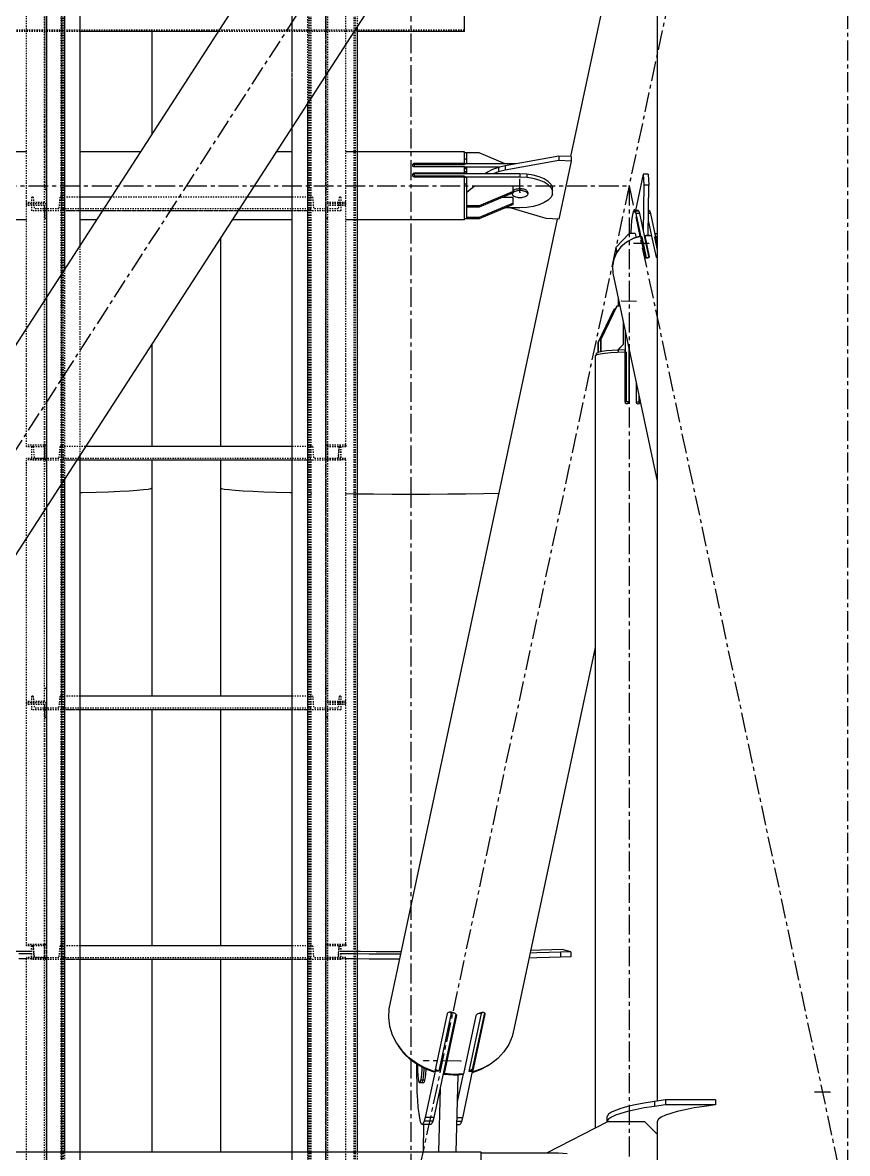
# Model space of a CAD drawing. Header units: millimetres. Extents: x 5143 to 30813, y 232 to 21408.
# Drawn here: x 12039.4 to 12370, y 14942.6 to 15395.7 of the extents above; entities that cross this region are included whole.
import ezdxf

# ---------------------------------------------------------------- set-up
doc = ezdxf.new("R2010")
doc.units = ezdxf.units.MM
doc.header["$LTSCALE"] = 0.25
for name, pattern in [('CENTER', [50.8, 31.75, -6.35, 6.35, -6.35]), ('XKITLINE00', [0]), ('XKITLINE02', [4, 2, -2]), ('XKITLINE03', [6, 3, -1, 1, -1])]:
    doc.linetypes.add(name, pattern=pattern)

msp = doc.modelspace()

# ---------------------------------------------------------------- linework, layer by layer
at = {"color": 8, "linetype": 'CENTER'}
for p, q in [((12195, 16877.2), (12195, 15209.12)), ((12370, 16010.75), (12370, 14354.32)), ((12370, 15740.27), (11840, 14920.27)), ((12370, 15740.27), (12195, 14920.27)), ((12238.78, 15327.62), (12238.78, 15332.93)), ((11927.5, 15330.27), (12282.5, 15330.27)), ((12282.5, 15330.27), (12282.5, 14510.27)), ((12282.5, 15330.27), (12370, 14920.27)), ((12284.42, 15307.31), (12290.39, 15307.23)), ((12279.51, 15284.13), (12285.48, 15284.06)), ((12195, 15209.12), (12195, 13540.01)), ((12215.11, 14979.51), (12200.2, 14979.7)), ((12362.99, 14967.06), (12357.02, 14967.13))]:
    msp.add_line(p, q, dxfattribs=at)
at = {"color": 8, "linetype": 'XKITLINE00'}
for p, q in [((12223.64, 15555.83), (11947.88, 15129.19)), ((12293.8, 15535.26), (12293.8, 14963.53)), ((12262.11, 15531.36), (11986.35, 15104.72)), ((12293.8, 15504.65), (12259.07, 15341.95)), ((12091.2, 15392.07), (12091.2, 15350.92)), ((12041.01, 15343.92), (11993.51, 15343.92)), ((12055.01, 15343.92), (12054.73, 15343.92)), ((12086.67, 15343.92), (12062.51, 15343.92)), ((12147.49, 15343.92), (12140.95, 15343.92)), ((12155.27, 15343.92), (12154.99, 15343.92)), ((12216.48, 15343.92), (12168.99, 15343.92)), ((12216.48, 15342.79), (12216.48, 15343.92)), ((12217.48, 15343.52), (12216.48, 15343.52)), ((12216.48, 15339.05), (12216.48, 15342.79)), ((12217.48, 15342.28), (12217.48, 15343.52)), ((12222.48, 15343.45), (12217.48, 15343.45)), ((12217.48, 15339.05), (12217.48, 15342.28)), ((12232.83, 15339.05), (12222.48, 15343.45)), ((12254.3, 15342.18), (12232.84, 15338.25)), ((12254.3, 15342.18), (12254.3, 15340.41)), ((12259.27, 15341.95), (12254.3, 15342.18)), ((12195.67, 15338.74), (12195.63, 15338.53)), ((12195.63, 15338.53), (12195.67, 15338.31)), ((12195.67, 15338.46), (12195.66, 15338.38)), ((12195.79, 15338.94), (12195.67, 15338.74)), ((12195.79, 15338.66), (12195.67, 15338.46)), ((12195.67, 15338.31), (12195.79, 15338.11)), ((12195.96, 15339.08), (12195.79, 15338.94)), ((12195.95, 15338.79), (12195.79, 15338.66)), ((12195.98, 15337.95), (12195.79, 15338.11)), ((12195.98, 15338.81), (12195.95, 15338.79)), ((12196.22, 15339.18), (12195.98, 15339.1)), ((12196.22, 15338.9), (12195.98, 15338.81)), ((12196.22, 15337.85), (12195.98, 15337.95)), ((12196.48, 15339.22), (12196.22, 15339.18)), ((12196.46, 15338.93), (12196.22, 15338.9)), ((12196.48, 15337.82), (12196.22, 15337.85)), ((12196.48, 15339.22), (12196.48, 15338.93)), ((12216.48, 15339.22), (12196.48, 15339.22)), ((12216.48, 15338.93), (12196.48, 15338.93)), ((12196.48, 15337.82), (12196.48, 15338.93)), ((12216.48, 15338.65), (12196.48, 15338.65)), ((12216.48, 15337.82), (12196.48, 15337.82)), ((12217.48, 15340.88), (12216.48, 15340.88)), ((12216.48, 15339.05), (12216.48, 15338.65)), ((12237.19, 15339.05), (12216.48, 15339.05)), ((12216.48, 15335.07), (12216.48, 15337.82)), ((12230.58, 15337.72), (12216.48, 15337.72)), ((12217.48, 15337.67), (12216.48, 15337.67)), ((12217.48, 15336.47), (12217.48, 15337.67)), ((12230.18, 15337.63), (12227.8, 15336.79)), ((12232.84, 15338.25), (12230.18, 15337.63)), ((12230.18, 15337.63), (12230.18, 15335.86)), ((12254.3, 15340.41), (12232.84, 15336.48)), ((12232.84, 15338.25), (12232.84, 15336.48)), ((12259.27, 15340.18), (12254.3, 15340.41)), ((12259.27, 15340.18), (12254.31, 15316.92)), ((12259.27, 15341.95), (12259.27, 15340.18)), ((12195.67, 15334.79), (12195.63, 15334.55)), ((12195.63, 15334.55), (12195.67, 15334.3)), ((12195.67, 15334.51), (12195.65, 15334.41)), ((12195.79, 15335.01), (12195.67, 15334.79)), ((12195.79, 15334.73), (12195.67, 15334.51)), ((12195.67, 15334.3), (12195.79, 15334.08)), ((12195.98, 15335.19), (12195.79, 15335.01)), ((12195.98, 15334.91), (12195.79, 15334.73)), ((12195.98, 15333.9), (12195.79, 15334.08)), ((12196.22, 15335.3), (12195.98, 15335.19)), ((12196.22, 15335.02), (12195.98, 15334.91)), ((12196.22, 15333.81), (12195.98, 15333.9)), ((12196.48, 15335.34), (12196.22, 15335.3)), ((12196.22, 15335.3), (12196.22, 15335.02)), ((12196.48, 15335.06), (12196.22, 15335.02)), ((12196.48, 15333.74), (12196.22, 15333.81)), ((12196.48, 15335.34), (12196.48, 15335.07)), ((12216.48, 15335.34), (12196.48, 15335.34)), ((12196.48, 15333.74), (12196.48, 15335.07)), ((12238.78, 15335.07), (12196.48, 15335.07)), ((12216.48, 15334.14), (12196.48, 15334.14)), ((12216.48, 15333.74), (12196.48, 15333.74)), ((12217.48, 15337.08), (12216.48, 15337.08)), ((12217.48, 15335.84), (12216.48, 15335.84)), ((12217.48, 15335.19), (12216.48, 15335.19)), ((12216.48, 15335.19), (12216.48, 15335.07)), ((12216.48, 15334.14), (12216.48, 15333.75)), ((12238.78, 15333.75), (12216.48, 15333.75)), ((12216.48, 15316.63), (12216.48, 15333.74)), ((12217.48, 15333.55), (12216.48, 15333.55)), ((12217.48, 15335.07), (12217.48, 15336.47)), ((12217.48, 15328.16), (12217.48, 15333.55)), ((12225.79, 15335.76), (12224.87, 15335.07)), ((12227.8, 15336.79), (12225.79, 15335.76)), ((12230.18, 15335.86), (12227.94, 15335.07)), ((12232.84, 15336.48), (12230.18, 15335.86)), ((12238.78, 15335.07), (12238.78, 15333.75)), ((12241.5, 15334.94), (12238.78, 15335.07)), ((12241.5, 15333.61), (12238.78, 15333.75)), ((12241.5, 15334.94), (12241.5, 15333.61)), ((12244.11, 15334.54), (12241.5, 15334.94)), ((12244.11, 15333.22), (12241.5, 15333.61)), ((12246.48, 15333.9), (12244.11, 15334.54)), ((12246.48, 15332.58), (12244.11, 15333.22)), ((12248.51, 15333.05), (12246.48, 15333.9)), ((12250.12, 15332.01), (12248.51, 15333.05)), ((12288.2, 15334.94), (12285.12, 15320.4)), ((12290.19, 15334.91), (12288.2, 15334.94)), ((12288.2, 15334.94), (12288.39, 15330.53)), ((12290.19, 15334.91), (12290.38, 15330.5)), ((12217.48, 15330.87), (12216.48, 15330.87)), ((12220.48, 15330.19), (12217.48, 15327.54)), ((12235.98, 15330.19), (12220.48, 15330.19)), ((12235.98, 15327.52), (12235.98, 15330.19)), ((12236.4, 15328.55), (12236.09, 15328.35)), ((12236.79, 15328.73), (12236.4, 15328.55)), ((12237.23, 15328.88), (12236.79, 15328.73)), ((12237.72, 15328.98), (12237.23, 15328.88)), ((12238.24, 15329.05), (12237.72, 15328.98)), ((12238.78, 15329.07), (12238.24, 15329.05)), ((12239.32, 15329.05), (12238.78, 15329.07)), ((12238.78, 15329.07), (12238.78, 15328.36)), ((12239.84, 15328.98), (12239.32, 15329.05)), ((12240.33, 15328.88), (12239.84, 15328.98)), ((12240.77, 15328.73), (12240.33, 15328.88)), ((12241.15, 15328.55), (12240.77, 15328.73)), ((12241.46, 15328.35), (12241.15, 15328.55)), ((12248.51, 15331.72), (12246.48, 15332.58)), ((12250.12, 15330.68), (12248.51, 15331.72)), ((12250.12, 15332.01), (12251.24, 15330.84)), ((12250.12, 15330.68), (12251.24, 15329.51)), ((12251.24, 15330.84), (12251.81, 15329.59)), ((12251.24, 15329.51), (12251.81, 15328.26)), ((12251.81, 15326.98), (12251.81, 15329.59)), ((12288.39, 15330.53), (12288.17, 15311.99)), ((12290.38, 15330.5), (12288.39, 15330.53)), ((12290.14, 15310.34), (12290.38, 15330.5)), ((12217.48, 15322.25), (12217.48, 15328.16)), ((12235.98, 15327.98), (12222.48, 15322.24)), ((12235.98, 15327.52), (12222.48, 15321.77)), ((12235.98, 15325.52), (12231.29, 15325.52)), ((12235.68, 15327.39), (12235.68, 15326.92)), ((12235.73, 15327.17), (12235.68, 15326.92)), ((12235.68, 15326.92), (12235.73, 15326.66)), ((12235.87, 15327.41), (12235.73, 15327.17)), ((12235.73, 15326.66), (12235.87, 15326.42)), ((12235.96, 15327.51), (12235.87, 15327.41)), ((12235.87, 15326.42), (12236.09, 15326.19)), ((12236.09, 15328.35), (12235.98, 15328.23)), ((12236.09, 15327.64), (12235.98, 15327.52)), ((12235.98, 15322.84), (12235.98, 15325.52)), ((12236.4, 15327.85), (12236.09, 15327.64)), ((12236.4, 15325.98), (12236.09, 15326.19)), ((12236.79, 15328.03), (12236.4, 15327.85)), ((12236.79, 15325.81), (12236.4, 15325.98)), ((12237.23, 15328.17), (12236.79, 15328.03)), ((12237.23, 15325.66), (12236.79, 15325.81)), ((12237.72, 15328.28), (12237.23, 15328.17)), ((12237.72, 15325.55), (12237.23, 15325.66)), ((12238.24, 15328.34), (12237.72, 15328.28)), ((12238.24, 15325.49), (12237.72, 15325.55)), ((12238.78, 15328.36), (12238.24, 15328.34)), ((12238.78, 15325.47), (12238.24, 15325.49)), ((12239.32, 15328.34), (12238.78, 15328.36)), ((12239.32, 15325.49), (12238.78, 15325.47)), ((12239.84, 15328.28), (12239.32, 15328.34)), ((12239.84, 15325.55), (12239.32, 15325.49)), ((12240.33, 15328.17), (12239.84, 15328.28)), ((12240.33, 15325.66), (12239.84, 15325.55)), ((12240.77, 15328.03), (12240.33, 15328.17)), ((12240.77, 15325.81), (12240.33, 15325.66)), ((12241.15, 15327.85), (12240.77, 15328.03)), ((12241.15, 15325.98), (12240.77, 15325.81)), ((12241.46, 15327.64), (12241.15, 15327.85)), ((12241.46, 15326.19), (12241.15, 15325.98)), ((12241.46, 15328.35), (12241.69, 15328.12)), ((12241.46, 15327.64), (12241.69, 15327.41)), ((12241.69, 15326.42), (12241.46, 15326.19)), ((12241.69, 15328.12), (12241.83, 15327.87)), ((12241.69, 15327.41), (12241.83, 15327.17)), ((12241.83, 15326.66), (12241.69, 15326.42)), ((12241.83, 15327.87), (12241.88, 15327.62)), ((12241.83, 15327.17), (12241.88, 15326.92)), ((12241.88, 15326.92), (12241.83, 15326.66)), ((12241.88, 15327.62), (12241.88, 15326.92)), ((12250.12, 15324.56), (12248.51, 15323.53)), ((12251.24, 15325.73), (12250.12, 15324.56)), ((12251.81, 15326.98), (12251.24, 15325.73)), ((12217.48, 15322.25), (12217.48, 15322.24)), ((12217.48, 15322.24), (12217.48, 15322.22)), ((12222.48, 15322.24), (12217.48, 15322.24)), ((12217.48, 15317.12), (12217.48, 15322.22)), ((12222.48, 15321.77), (12217.48, 15321.77)), ((12235.98, 15323.31), (12222.48, 15317.56)), ((12235.98, 15322.84), (12222.48, 15317.1)), ((12222.48, 15322.24), (12222.48, 15321.77)), ((12238.78, 15321.5), (12232.83, 15321.5)), ((12249.33, 15317.16), (12234.89, 15321.5)), ((12241.5, 15321.63), (12238.78, 15321.5)), ((12244.11, 15322.03), (12241.5, 15321.63)), ((12246.48, 15322.67), (12244.11, 15322.03)), ((12248.51, 15323.53), (12246.48, 15322.67)), ((12284.03, 15319.35), (12283.77, 15318.02)), ((12284.32, 15320.16), (12284.03, 15319.35)), ((12284.61, 15320.41), (12284.32, 15320.16)), ((12286.1, 15320.39), (12284.61, 15320.41)), ((12284.61, 15320.41), (12284.89, 15320.08)), ((12286.38, 15320.06), (12284.89, 15320.08)), ((12284.89, 15320.08), (12285.15, 15319.19)), ((12286.1, 15320.39), (12286.38, 15320.06)), ((12286.38, 15320.06), (12286.64, 15319.17)), ((12290.57, 15320.33), (12290.26, 15320.33)), ((12290.85, 15320), (12290.26, 15320.01)), ((12290.57, 15320.33), (12290.85, 15320)), ((12290.85, 15320), (12291.11, 15319.12)), ((12041.01, 15316.63), (11993.51, 15316.63)), ((12055.01, 15316.63), (12054.73, 15316.63)), ((12069.04, 15316.63), (12062.51, 15316.63)), ((12147.49, 15316.63), (12123.32, 15316.63)), ((12155.27, 15316.63), (12154.99, 15316.63)), ((12216.48, 15316.63), (12168.99, 15316.63)), ((12253.74, 15316.95), (12186.21, 15000.53)), ((12217.48, 15317.03), (12216.48, 15317.03)), ((12222.48, 15317.56), (12217.48, 15317.56)), ((12217.48, 15317.12), (12217.48, 15317.1)), ((12222.48, 15317.1), (12217.48, 15317.1)), ((12217.48, 15317.1), (12217.48, 15317.03)), ((12222.48, 15317.56), (12222.48, 15317.1)), ((12254.31, 15316.92), (12249.33, 15317.16)), ((12283.53, 15316.22), (12283.33, 15314.03)), ((12283.77, 15318.02), (12283.53, 15316.22)), ((12286.64, 15319.17), (12285.15, 15319.19)), ((12285.15, 15319.19), (12287.15, 15309.82)), ((12286.64, 15319.17), (12290.41, 15301.51)), ((12290.21, 15316.37), (12291.55, 15310.12)), ((12291.11, 15319.12), (12290.25, 15319.13)), ((12291.11, 15319.12), (12293.11, 15309.74)), ((12282.49, 15311.15), (12277.24, 15305.56)), ((12284.98, 15311.12), (12282.49, 15311.15)), ((12283.18, 15311.54), (12283.16, 15311.14)), ((12283.33, 15314.03), (12283.18, 15311.54)), ((12284.98, 15311.12), (12285.31, 15309.55)), ((12288.65, 15310.29), (12288.63, 15309.86)), ((12289.35, 15310.33), (12288.65, 15310.29)), ((12288.65, 15310.29), (12288.74, 15309.87)), ((12290.16, 15310.28), (12288.76, 15310.16)), ((12290.05, 15310.34), (12289.35, 15310.33)), ((12289.35, 15310.33), (12289.38, 15310.21)), ((12290.75, 15310.31), (12290.05, 15310.34)), ((12291.54, 15310.12), (12290.16, 15310.28)), ((12291.44, 15310.25), (12290.75, 15310.31)), ((12290.75, 15310.31), (12290.77, 15310.21)), ((12291.44, 15310.25), (12291.46, 15310.13)), ((12293.43, 15311.01), (12292.84, 15311.02)), ((12293.8, 15310.74), (12293.43, 15311.01)), ((12118.8, 15309.63), (12118.8, 15225.78)), ((12279.26, 15305.75), (12277.5, 15303.43)), ((12281.53, 15307.69), (12279.26, 15305.75)), ((12279.88, 15306.36), (12279.64, 15306.08)), ((12281.25, 15307.45), (12279.88, 15306.36)), ((12284.2, 15309.13), (12281.53, 15307.69)), ((12281.96, 15308.01), (12281.6, 15307.72)), ((12284.35, 15309.26), (12281.96, 15308.01)), ((12287.06, 15309.99), (12284.2, 15309.13)), ((12286.95, 15310.04), (12284.35, 15309.26)), ((12284.35, 15309.26), (12284.37, 15309.18)), ((12286.95, 15310.04), (12286.96, 15309.96)), ((12287.06, 15309.99), (12288.85, 15301.58)), ((12287.15, 15309.82), (12287.14, 15309.63)), ((12287.6, 15309.81), (12287.14, 15309.59)), ((12287.6, 15309.81), (12287.15, 15309.82)), ((12287.6, 15309.81), (12289.39, 15301.41)), ((12288.74, 15309.87), (12288.72, 15309.44)), ((12288.76, 15310.16), (12288.73, 15309.61)), ((12288.73, 15309.61), (12290.45, 15301.54)), ((12288.76, 15310.16), (12290.55, 15301.75)), ((12291.54, 15310.12), (12293.34, 15301.71)), ((12292.66, 15309.75), (12293.8, 15304.45)), ((12293.11, 15309.74), (12292.66, 15309.75)), ((12293.1, 15309.51), (12292.66, 15309.75)), ((12293.11, 15309.97), (12293.1, 15309.8)), ((12293.11, 15309.74), (12293.1, 15309.51)), ((12293.1, 15309.51), (12293.8, 15306.25)), ((12293.8, 15309.73), (12293.11, 15309.97)), ((12293.11, 15309.97), (12293.2, 15309.54)), ((12293.2, 15309.54), (12293.18, 15309.15)), ((12293.22, 15309.91), (12293.19, 15309.34)), ((12293.19, 15309.34), (12293.8, 15306.5)), ((12293.22, 15309.91), (12293.8, 15307.23)), ((12293.8, 15309.72), (12293.22, 15309.91)), ((12277.5, 15303.43), (12276.34, 15300.82)), ((12277.24, 15305.56), (12277.18, 15304.65)), ((12277.18, 15304.65), (12277.46, 15303.34)), ((12277.24, 15305.56), (12277.65, 15303.62)), ((12288.85, 15301.58), (12288.94, 15301.49)), ((12289.06, 15301.4), (12288.94, 15301.49)), ((12289.27, 15301.34), (12289.06, 15301.4)), ((12289.39, 15301.41), (12289.26, 15301.34)), ((12289.51, 15301.31), (12289.27, 15301.34)), ((12290.17, 15301.4), (12289.39, 15301.41)), ((12289.78, 15301.32), (12289.51, 15301.31)), ((12290.04, 15301.36), (12289.78, 15301.32)), ((12290.27, 15301.43), (12290.04, 15301.36)), ((12290.44, 15301.53), (12290.27, 15301.43)), ((12290.54, 15301.64), (12290.44, 15301.53)), ((12290.55, 15301.75), (12290.54, 15301.64)), ((12293.34, 15301.71), (12293.4, 15301.6)), ((12293.54, 15301.49), (12293.4, 15301.6)), ((12293.75, 15301.39), (12293.54, 15301.49)), ((12293.8, 15301.37), (12293.75, 15301.39)), ((12276.34, 15300.82), (12275.83, 15298.07)), ((12275.83, 15298.07), (12276, 15295.31)), ((12276, 15295.31), (12293.8, 15211.94)), ((12278.16, 15285.2), (12278.13, 15282.57)), ((12278.39, 15284.11), (12278.39, 15283.77)), ((12278.39, 15283.77), (12278.39, 15283.24)), ((12278.39, 15283.24), (12278.41, 15282.74)), ((12276.45, 15280.73), (12269.98, 15267.41)), ((12276.55, 15280.85), (12270.09, 15267.53)), ((12277.5, 15281.92), (12271.04, 15268.6)), ((12277.61, 15282.04), (12271.14, 15268.72)), ((12276.55, 15280.85), (12276.45, 15280.73)), ((12276.98, 15280.84), (12276.55, 15280.85)), ((12277.61, 15282.04), (12277.5, 15281.92)), ((12278.84, 15282.02), (12277.61, 15282.04)), ((12278.13, 15282.57), (12278.13, 15282.03)), ((12278.41, 15282.74), (12278.43, 15282.28)), ((12278.43, 15282.28), (12278.45, 15282.03)), ((12280.09, 15276.15), (12280.09, 15266.62)), ((12280.89, 15272.4), (12280.89, 15263.55)), ((12091.2, 15266.93), (12091.2, 15225.78)), ((12270.09, 15267.53), (12269.98, 15267.41)), ((12269.98, 15267.41), (12269.98, 15263.44)), ((12270.09, 15267.53), (12270.09, 15263.48)), ((12271.14, 15268.72), (12271.04, 15268.6)), ((12271.04, 15268.6), (12271.04, 15263.73)), ((12271.14, 15268.72), (12271.14, 15263.75)), ((12280.09, 15266.62), (12277.87, 15264.43)), ((12279.99, 15266.5), (12277.89, 15264.43)), ((12279.04, 15265.43), (12278.04, 15264.44)), ((12278.93, 15265.31), (12278.05, 15264.44)), ((12279.04, 15265.56), (12279.04, 15265.43)), ((12282.38, 15265.41), (12282.38, 15243.68)), ((12269.58, 15262.48), (12268.92, 15262.13)), ((12268.92, 15262.13), (12268.92, 14952.73)), ((12269.53, 15263.27), (12269.25, 15262.95)), ((12269.25, 15262.95), (12269.25, 15262.3)), ((12270.36, 15263.58), (12269.53, 15263.27)), ((12270.89, 15262.81), (12269.58, 15262.48)), ((12271.14, 15263.75), (12270.36, 15263.58)), ((12272.78, 15263.1), (12270.89, 15262.81)), ((12271.16, 15263.75), (12271.14, 15263.75)), ((12271.14, 15263.75), (12271.14, 15263.75)), ((12271.7, 15263.87), (12271.16, 15263.75)), ((12273.5, 15264.11), (12271.7, 15263.87)), ((12275.16, 15263.33), (12272.78, 15263.1)), ((12275.67, 15264.31), (12273.5, 15264.11)), ((12277.9, 15263.49), (12275.16, 15263.33)), ((12278.13, 15264.45), (12275.67, 15264.31)), ((12280.81, 15263.58), (12277.9, 15263.49)), ((12278.13, 15264.52), (12278.13, 15264.45)), ((12280.77, 15264.52), (12278.13, 15264.45)), ((12278.13, 15264.45), (12278.13, 15263.5)), ((12280.77, 15264.52), (12280.77, 15263.57)), ((12280.81, 15263.58), (12280.81, 15243.72)), ((12281.34, 15263.55), (12280.87, 15263.52)), ((12280.89, 15263.55), (12280.87, 15263.52)), ((12280.87, 15263.52), (12280.87, 15243.67)), ((12281.34, 15263.55), (12280.89, 15263.55)), ((12281.34, 15263.55), (12281.34, 15243.69)), ((12282.49, 15264.53), (12282.38, 15264.41)), ((12282.49, 15263.54), (12282.38, 15263.42)), ((12282.46, 15260.4), (12282.38, 15260.4)), ((12282.53, 15263.58), (12282.46, 15263.51)), ((12282.46, 15263.51), (12282.46, 15243.65)), ((12282.57, 15264.53), (12282.49, 15264.53)), ((12282.49, 15264.53), (12282.49, 15263.54)), ((12282.53, 15263.58), (12282.53, 15243.72)), ((12282.78, 15263.58), (12282.53, 15263.58)), ((12285.31, 15251.7), (12285.31, 15243.69)), ((12285.37, 15251.43), (12285.37, 15243.64)), ((12280.81, 15243.72), (12280.88, 15243.46)), ((12280.87, 15243.67), (12280.84, 15243.63)), ((12281.34, 15243.69), (12280.87, 15243.67)), ((12280.88, 15243.46), (12280.98, 15243.23)), ((12281.17, 15243.04), (12280.98, 15243.23)), ((12281.41, 15242.92), (12281.17, 15243.04)), ((12282.38, 15243.68), (12281.34, 15243.69)), ((12281.67, 15242.88), (12281.41, 15242.92)), ((12281.93, 15242.92), (12281.67, 15242.88)), ((12282.38, 15243.68), (12281.68, 15242.88)), ((12282.17, 15243.04), (12281.93, 15242.92)), ((12282.36, 15243.23), (12282.17, 15243.04)), ((12282.42, 15243.39), (12282.31, 15243.17)), ((12282.48, 15243.46), (12282.36, 15243.23)), ((12282.46, 15243.65), (12282.42, 15243.39)), ((12282.48, 15243.46), (12282.42, 15243.39)), ((12282.53, 15243.72), (12282.46, 15243.65)), ((12282.53, 15243.72), (12282.48, 15243.46)), ((12285.31, 15243.69), (12285.35, 15243.43)), ((12285.37, 15243.64), (12285.33, 15243.59)), ((12285.35, 15243.43), (12285.47, 15243.19)), ((12286.41, 15243.63), (12285.37, 15243.64)), ((12285.47, 15243.19), (12285.65, 15243)), ((12285.89, 15242.87), (12285.65, 15243)), ((12286.15, 15242.82), (12285.89, 15242.87)), ((12286.83, 15243.59), (12286.15, 15242.82)), ((12286.4, 15242.86), (12286.15, 15242.82)), ((12286.64, 15242.97), (12286.4, 15242.86)), ((12286.41, 15246.55), (12286.41, 15243.63)), ((12286.83, 15243.59), (12286.41, 15243.63)), ((12286.82, 15243.15), (12286.64, 15242.97)), ((12286.87, 15243.31), (12286.77, 15243.1)), ((12286.92, 15243.38), (12286.82, 15243.15)), ((12286.83, 15244.57), (12286.83, 15243.59)), ((12286.91, 15243.57), (12286.87, 15243.31)), ((12286.91, 15244.19), (12286.91, 15243.57)), ((12286.98, 15243.64), (12286.91, 15243.57)), ((12286.98, 15243.64), (12286.92, 15243.38)), ((12286.98, 15243.88), (12286.98, 15243.64)), ((12091.2, 15220.28), (12091.2, 15209.12)), ((12118.8, 15220.28), (12118.8, 15209.12)), ((12055.01, 15207.01), (12054.73, 15207)), ((12063.34, 15207.2), (12062.51, 15207.18)), ((12068.88, 15207.36), (12063.34, 15207.2)), ((12073.9, 15207.54), (12068.88, 15207.36)), ((12073.9, 15207.54), (12068.88, 15207.36)), ((12078.35, 15207.74), (12073.9, 15207.54)), ((12078.35, 15207.74), (12073.9, 15207.54)), ((12082.2, 15207.95), (12078.35, 15207.74)), ((12082.2, 15207.95), (12078.35, 15207.74)), ((12085.39, 15208.17), (12082.2, 15207.95)), ((12085.39, 15208.17), (12082.2, 15207.95)), ((12087.91, 15208.4), (12085.39, 15208.17)), ((12087.91, 15208.4), (12085.39, 15208.17)), ((12089.73, 15208.64), (12087.91, 15208.4)), ((12089.73, 15208.64), (12087.91, 15208.4)), ((12090.83, 15208.88), (12089.73, 15208.64)), ((12090.83, 15208.88), (12089.73, 15208.64)), ((12091.2, 15209.12), (12090.83, 15208.88)), ((12091.2, 15209.12), (12090.83, 15208.88)), ((12091.2, 15209.12), (12091.2, 15125.78)), ((12119.16, 15208.88), (12118.8, 15209.12)), ((12118.8, 15209.12), (12118.8, 15125.78)), ((12119.16, 15208.88), (12118.8, 15209.12)), ((12120.26, 15208.64), (12119.16, 15208.88)), ((12120.26, 15208.64), (12119.16, 15208.88)), ((12122.08, 15208.4), (12120.26, 15208.64)), ((12122.08, 15208.4), (12120.26, 15208.64)), ((12124.6, 15208.17), (12122.08, 15208.4)), ((12124.6, 15208.17), (12122.08, 15208.4)), ((12127.79, 15207.95), (12124.6, 15208.17)), ((12127.79, 15207.95), (12124.6, 15208.17)), ((12131.64, 15207.74), (12127.79, 15207.95)), ((12131.64, 15207.74), (12127.79, 15207.95)), ((12136.09, 15207.54), (12131.64, 15207.74)), ((12136.09, 15207.54), (12131.64, 15207.74)), ((12141.11, 15207.36), (12136.09, 15207.54)), ((12141.11, 15207.36), (12136.09, 15207.54)), ((12146.65, 15207.2), (12141.11, 15207.36)), ((12147.49, 15207.18), (12146.65, 15207.2)), ((12155.27, 15207), (12154.99, 15207.01)), ((12172.88, 15206.74), (12168.99, 15206.78)), ((12180.13, 15206.68), (12172.88, 15206.74)), ((12187.53, 15206.64), (12180.13, 15206.68)), ((12195, 15206.63), (12187.53, 15206.64)), ((12202.46, 15206.64), (12195, 15206.63)), ((12209.86, 15206.68), (12202.46, 15206.64)), ((12217.12, 15206.74), (12209.86, 15206.68)), ((12224.16, 15206.82), (12217.12, 15206.74)), ((12230.25, 15206.92), (12224.16, 15206.82)), ((12268.92, 15145.24), (12236.4, 14992.86)), ((12091.2, 15120.28), (12091.2, 15025.78)), ((12118.8, 15120.28), (12118.8, 15025.78)), ((12041.28, 15023.46), (12035.12, 15023.4)), ((12043.01, 15022.56), (12037.86, 15022.49)), ((12041.01, 15020.53), (12037.86, 15020.49)), ((12043.01, 15023.48), (12041.28, 15023.46)), ((12091.2, 15020.28), (12091.2, 14943.1)), ((12118.8, 15020.28), (12118.8, 14943.1)), ((12168.71, 15023.46), (12166.99, 15023.48)), ((12172.13, 15022.49), (12166.99, 15022.56)), ((12174.87, 15023.4), (12168.71, 15023.46)), ((12172.13, 15020.49), (12168.99, 15020.53)), ((12178.29, 15022.42), (12172.13, 15022.49)), ((12178.29, 15020.42), (12172.13, 15020.49)), ((12181.17, 15023.35), (12174.87, 15023.4)), ((12184.59, 15022.38), (12178.29, 15022.42)), ((12184.59, 15020.38), (12178.29, 15020.42)), ((12187.57, 15023.32), (12181.17, 15023.35)), ((12190.86, 15022.35), (12184.59, 15022.38)), ((12190.44, 15020.35), (12184.59, 15020.38)), ((12191.07, 15023.31), (12187.57, 15023.32)), ((12245.51, 15020.87), (12242.31, 15020.79)), ((12245.51, 15022.87), (12242.74, 15022.8)), ((12247, 15023.98), (12242.97, 15023.86)), ((12250.42, 15023), (12245.51, 15022.87)), ((12250.42, 15021), (12245.51, 15020.87)), ((12251.54, 15024.13), (12247, 15023.98)), ((12254.96, 15023.15), (12250.42, 15023)), ((12254.96, 15021.15), (12250.42, 15021)), ((12255.67, 15024.29), (12251.54, 15024.13)), ((12259.09, 15023.32), (12254.96, 15023.15)), ((12254.96, 15023.15), (12254.96, 15021.15)), ((12259.09, 15021.32), (12254.96, 15021.15)), ((12259.09, 15023.32), (12255.67, 15024.29)), ((12259.09, 15023.32), (12259.09, 15021.32)), ((12186.21, 15000.53), (12186.05, 14997.02)), ((12213.11, 14998.33), (12204.27, 14956.9)), ((12209.63, 14998.61), (12204.66, 14975.35)), ((12211.18, 14998.78), (12206.22, 14975.53)), ((12213.17, 14998.26), (12208.33, 14975.59)), ((12213.34, 14997.78), (12208.38, 14974.53)), ((12209.71, 14998.79), (12209.63, 14998.61)), ((12209.89, 14998.94), (12209.71, 14998.79)), ((12210.15, 14999.05), (12209.89, 14998.94)), ((12210.47, 14999.12), (12210.15, 14999.05)), ((12210.84, 14999.15), (12210.47, 14999.12)), ((12211.18, 14998.78), (12210.51, 14999.13)), ((12211.25, 14999.12), (12210.84, 14999.15)), ((12212.5, 14998.76), (12211.18, 14998.78)), ((12211.67, 14999.05), (12211.25, 14999.12)), ((12212.08, 14998.94), (12211.67, 14999.05)), ((12212.45, 14998.79), (12212.08, 14998.94)), ((12212.78, 14998.6), (12212.45, 14998.79)), ((12213.05, 14998.4), (12212.78, 14998.6)), ((12213.05, 14998.4), (12213.24, 14998.19)), ((12213.24, 14998.19), (12213.31, 14998.02)), ((12213.31, 14998.02), (12213.33, 14997.98)), ((12213.33, 14997.98), (12213.34, 14997.78)), ((12221.09, 14997.69), (12216.13, 14974.43)), ((12223.17, 14998.63), (12218.21, 14975.37)), ((12224.49, 14998.85), (12219.64, 14976.11)), ((12224.55, 14998.81), (12219.73, 14976.25)), ((12224.74, 14998.41), (12219.78, 14975.16)), ((12221.18, 14997.88), (12221.09, 14997.69)), ((12221.22, 14997.92), (12221.18, 14997.88)), ((12221.36, 14998.09), (12221.22, 14997.92)), ((12221.61, 14998.29), (12221.36, 14998.09)), ((12221.92, 14998.49), (12221.61, 14998.29)), ((12222.29, 14998.66), (12221.92, 14998.49)), ((12223.17, 14998.63), (12222.25, 14998.64)), ((12222.69, 14998.8), (12222.29, 14998.66)), ((12223.1, 14998.91), (12222.69, 14998.8)), ((12223.5, 14998.97), (12223.1, 14998.91)), ((12223.86, 14998.98), (12223.17, 14998.63)), ((12223.87, 14998.98), (12223.5, 14998.97)), ((12224.2, 14998.95), (12223.87, 14998.98)), ((12224.46, 14998.87), (12224.2, 14998.95)), ((12224.64, 14998.75), (12224.46, 14998.87)), ((12224.64, 14998.75), (12224.74, 14998.6)), ((12224.74, 14998.6), (12224.74, 14998.41)), ((12186.05, 14997.02), (12186.51, 14993.5)), ((12186.51, 14993.5), (12187.58, 14990.05)), ((12236.41, 14993.15), (12236.4, 14992.86)), ((12187.58, 14990.05), (12189.24, 14986.78)), ((12235.62, 14989.44), (12234.24, 14986.2)), ((12236.4, 14992.86), (12235.62, 14989.44)), ((12189.24, 14986.78), (12191.44, 14983.74)), ((12189.7, 14986.13), (12190.23, 14985.21)), ((12190.23, 14985.21), (12192.37, 14982.5)), ((12234.24, 14986.2), (12232.3, 14983.22)), ((12191.44, 14983.74), (12194.13, 14981.02)), ((12194.92, 14980.08), (12192.37, 14982.5)), ((12197.24, 14978.69), (12194.13, 14981.02)), ((12197.83, 14978.01), (12194.92, 14980.08)), ((12229.84, 14980.57), (12226.93, 14978.31)), ((12232.3, 14983.22), (12229.84, 14980.57)), ((12200.69, 14976.81), (12197.24, 14978.69)), ((12197.34, 14977.89), (12197.33, 14974.14)), ((12197.35, 14978.35), (12197.34, 14977.89)), ((12197.68, 14978.12), (12197.68, 14977.45)), ((12197.68, 14977.45), (12197.73, 14975.6)), ((12197.73, 14975.6), (12197.83, 14973.96)), ((12201.02, 14976.32), (12197.83, 14978.01)), ((12199.42, 14976.16), (12199.29, 14974.45)), ((12199.46, 14977.15), (12199.42, 14976.16)), ((12200.21, 14976.15), (12200.09, 14974.44)), ((12200.21, 14976.15), (12200.09, 14974.44)), ((12200.24, 14976.73), (12200.21, 14976.15)), ((12200.24, 14976.73), (12200.21, 14976.15)), ((12204.41, 14975.41), (12200.69, 14976.81)), ((12204.76, 14975.55), (12200.79, 14956.94)), ((12201.01, 14976.14), (12200.88, 14974.43)), ((12201.02, 14976.32), (12201.01, 14976.14)), ((12201.09, 14976.66), (12201.02, 14976.32)), ((12204.44, 14975.06), (12201.02, 14976.32)), ((12204.66, 14975.35), (12204.41, 14975.41)), ((12204.51, 14975.39), (12204.44, 14975.06)), ((12204.75, 14975.74), (12204.76, 14975.55)), ((12206.22, 14975.53), (12204.76, 14975.55)), ((12206.22, 14975.53), (12204.85, 14976.23)), ((12208.12, 14974.96), (12208.15, 14974.22)), ((12208.35, 14975.15), (12208.15, 14974.22)), ((12208.32, 14975.89), (12208.35, 14975.15)), ((12208.33, 14975.59), (12208.38, 14974.53)), ((12219.67, 14975.35), (12215.7, 14956.75)), ((12219.64, 14976.11), (12218.21, 14975.37)), ((12219.67, 14975.35), (12218.21, 14975.37)), ((12222.86, 14976.04), (12219.57, 14974.87)), ((12219.64, 14976.11), (12219.67, 14975.35)), ((12219.75, 14975.8), (12219.67, 14975.41)), ((12219.72, 14976.49), (12219.75, 14975.8)), ((12219.73, 14976.25), (12219.78, 14975.16)), ((12220.02, 14975.21), (12219.78, 14975.16)), ((12223.63, 14976.51), (12220.02, 14975.21)), ((12225.92, 14977.65), (12222.86, 14976.04)), ((12222.91, 14976.25), (12222.86, 14976.04)), ((12226.93, 14978.31), (12223.63, 14976.51)), ((12226.53, 14978.1), (12225.92, 14977.65)), ((12197.33, 14974.14), (12197.38, 14970.49)), ((12197.38, 14970.49), (12197.49, 14967.03)), ((12197.83, 14973.96), (12197.96, 14972.61)), ((12197.96, 14972.61), (12198.13, 14971.62)), ((12198.13, 14971.62), (12198.32, 14971.03)), ((12198.53, 14970.88), (12198.32, 14971.03)), ((12198.74, 14971.17), (12198.53, 14970.88)), ((12199.32, 14970.87), (12198.53, 14970.88)), ((12198.94, 14971.89), (12198.74, 14971.17)), ((12199.13, 14973), (12198.94, 14971.89)), ((12199.74, 14971.88), (12198.94, 14971.89)), ((12199.29, 14974.45), (12199.13, 14973)), ((12199.54, 14971.16), (12199.32, 14970.87)), ((12199.54, 14971.16), (12199.32, 14970.87)), ((12200.12, 14970.86), (12199.32, 14970.87)), ((12199.74, 14971.88), (12199.54, 14971.16)), ((12199.74, 14971.88), (12199.54, 14971.16)), ((12199.93, 14972.99), (12199.74, 14971.88)), ((12199.93, 14972.99), (12199.74, 14971.88)), ((12200.53, 14971.87), (12199.74, 14971.88)), ((12200.09, 14974.44), (12199.93, 14972.99)), ((12200.09, 14974.44), (12199.93, 14972.99)), ((12200.33, 14971.15), (12200.12, 14970.86)), ((12200.53, 14971.87), (12200.33, 14971.15)), ((12200.72, 14972.98), (12200.53, 14971.87)), ((12200.88, 14974.43), (12200.72, 14972.98)), ((12210.09, 14973.99), (12208.15, 14974.22)), ((12212.27, 14974.21), (12208.38, 14974.53)), ((12210.18, 14974.38), (12210.09, 14973.99)), ((12212.04, 14973.9), (12210.09, 14973.99)), ((12213.98, 14973.94), (12212.04, 14973.9)), ((12216.13, 14974.43), (12212.27, 14974.21)), ((12213.88, 14973.94), (12213.07, 14943.04)), ((12215.98, 14974.42), (12213.6, 14963.26)), ((12214.06, 14974.31), (12213.98, 14973.94)), ((12215.91, 14974.13), (12213.98, 14973.94)), ((12215.97, 14974.42), (12215.91, 14974.13)), ((12197.49, 14967.03), (12197.67, 14963.84)), ((12206.78, 14968.68), (12206.1, 14943.04)), ((12197.67, 14963.84), (12197.89, 14961.01)), ((12284.98, 14962.06), (12281.83, 14961.34)), ((12288.59, 14962.74), (12284.98, 14962.06)), ((12292.65, 14963.38), (12288.59, 14962.74)), ((12292.65, 14961.39), (12288.59, 14960.75)), ((12297.11, 14963.97), (12292.65, 14963.38)), ((12292.65, 14963.38), (12292.65, 14961.39)), ((12297.11, 14961.99), (12292.65, 14961.39)), ((12317.11, 14963.97), (12297.11, 14963.97)), ((12297.11, 14963.97), (12297.11, 14961.99)), ((12317.11, 14961.99), (12297.11, 14961.99)), ((12312.65, 14961.39), (12308.59, 14960.75)), ((12317.11, 14961.99), (12312.65, 14961.39)), ((12317.11, 14963.97), (12317.11, 14961.99)), ((12197.89, 14961.01), (12198.17, 14958.6)), ((12198.17, 14958.6), (12198.48, 14956.67)), ((12200.79, 14956.94), (12200.4, 14955.46)), ((12204.27, 14956.9), (12200.79, 14956.94)), ((12204.27, 14956.9), (12203.88, 14955.41)), ((12274.31, 14958.21), (12273.76, 14957.39)), ((12273.76, 14955.23), (12273.76, 14957.39)), ((12275.4, 14959.02), (12274.31, 14958.21)), ((12275.4, 14957.03), (12274.31, 14956.22)), ((12277.03, 14959.81), (12275.4, 14959.02)), ((12277.03, 14957.83), (12275.4, 14957.03)), ((12279.18, 14960.59), (12277.03, 14959.81)), ((12279.18, 14958.6), (12277.03, 14957.83)), ((12281.83, 14961.34), (12279.18, 14960.59)), ((12281.83, 14959.35), (12279.18, 14958.6)), ((12284.98, 14960.07), (12281.83, 14959.35)), ((12288.59, 14960.75), (12284.98, 14960.07)), ((12295.4, 14957.03), (12294.31, 14956.22)), ((12297.03, 14957.83), (12295.4, 14957.03)), ((12299.18, 14958.6), (12297.03, 14957.83)), ((12301.83, 14959.35), (12299.18, 14958.6)), ((12304.98, 14960.07), (12301.83, 14959.35)), ((12308.59, 14960.75), (12304.98, 14960.07)), ((12198.48, 14956.67), (12198.83, 14955.27)), ((12198.83, 14955.27), (12199.21, 14954.44)), ((12199.6, 14954.19), (12199.21, 14954.44)), ((12200, 14954.53), (12199.6, 14954.19)), ((12203.09, 14954.15), (12199.6, 14954.19)), ((12200.1, 14954.18), (12199.92, 14943.04)), ((12200.4, 14955.46), (12200, 14954.53)), ((12203.88, 14955.41), (12200.4, 14955.46)), ((12203.48, 14954.49), (12203.09, 14954.15)), ((12203.88, 14955.41), (12203.48, 14954.49)), ((12214.52, 14954), (12213.36, 14954.02)), ((12215.32, 14955.27), (12213.39, 14955.29)), ((12215.7, 14956.75), (12213.43, 14956.78)), ((12214.92, 14954.34), (12214.52, 14954)), ((12215.32, 14955.27), (12214.92, 14954.34)), ((12215.7, 14956.75), (12215.32, 14955.27)), ((12273.8, 14955.25), (12249.43, 14942.67)), ((12274.31, 14956.22), (12273.76, 14955.4)), ((12288.8, 14955.25), (12273.8, 14955.25)), ((12293.8, 14950.29), (12288.8, 14955.25)), ((12294.31, 14956.22), (12293.76, 14955.4)), ((12293.76, 14955.4), (12293.76, 14954.58)), ((12293.76, 14954.58), (12293.8, 14954.53)), ((12293.8, 14955.45), (12293.8, 14950.29)), ((12293.8, 14950.29), (12293.8, 14892.12)), ((12182.19, 14943.1), (12027.8, 14943.1)), ((12182.36, 14943.06), (12182.19, 14943.1)), ((12182.6, 14943.04), (12182.36, 14943.06)), ((12182.89, 14943.04), (12182.6, 14943.04)), ((12182.89, 14943.02), (12182.6, 14943.04)), ((12183.2, 14943.04), (12182.89, 14943.04)), ((12183.2, 14943.01), (12182.89, 14943.02)), ((12183.2, 14943.04), (12183.2, 14943.01)), ((12223.2, 14943.04), (12183.2, 14943.04)), ((12223.2, 14943.01), (12183.2, 14943.01)), ((12223.2, 14943.04), (12223.2, 14943.01)), ((12223.2, 14939.51), (12223.2, 14943.01)), ((12254.2, 14942.67), (12223.2, 14942.67)), ((12257.64, 14942.4), (12254.2, 14942.67))]:
    msp.add_line(p, q, dxfattribs=at)
at = {"color": 3, "linetype": 'XKITLINE02'}
for p, q in [((12048.21, 15323.61), (12048.21, 15426.28)), ((12160.99, 15323.03), (12160.99, 15426.28)), ((12161.79, 15323.61), (12161.79, 15426.28)), ((12041.01, 15323.03), (12041.01, 15421.06)), ((12048.21, 15420.98), (12048.21, 15328.83)), ((12049.01, 15420.98), (12049.01, 15328.83)), ((12049.01, 15323.03), (12049.01, 15420.48)), ((12168.99, 15323.03), (12168.99, 15421.06)), ((12054.93, 13721.24), (12054.93, 15406.22)), ((12055.01, 13721.24), (12055.01, 15406.22)), ((12055.46, 13721.24), (12055.47, 15406.22)), ((12055.86, 13721.24), (12055.86, 15406.22)), ((12147.49, 14302.1), (12147.49, 15406.22)), ((12153.69, 13723.56), (12153.69, 15406.22)), ((12154.14, 13721.24), (12154.14, 15406.22)), ((12154.54, 13721.24), (12154.54, 15406.22)), ((12154.99, 13721.24), (12154.99, 15406.22)), ((12155.07, 13721.24), (12155.07, 15406.22)), ((12172.31, 13721.24), (12172.31, 15406.22)), ((12172.84, 13721.24), (12172.84, 15406.22)), ((12173.69, 14943.1), (12173.69, 15406.22)), ((12216.49, 15392.67), (11993.52, 15392.67)), ((12062.51, 15392.07), (12036.32, 15392.07)), ((12173.69, 15392.07), (12117.79, 15392.07)), ((12216.49, 15393.64), (12216.49, 15393.75)), ((12049.01, 15328.83), (12048.21, 15328.83)), ((12049.01, 15328.83), (12049.01, 15323.03)), ((12161.79, 15328.83), (12160.99, 15328.83)), ((12043.69, 15325.78), (12043.01, 15325.78)), ((12043.01, 15325.78), (12043.01, 15320.28)), ((12043.01, 15325.78), (12043.01, 15320.28)), ((12043.69, 15325.78), (12044.07, 15320.98)), ((12043.69, 15325.78), (12044.07, 15320.98)), ((12054.33, 15325.78), (12053.95, 15320.98)), ((12054.33, 15325.78), (12053.95, 15320.98)), ((12055.01, 15325.78), (12054.33, 15325.78)), ((12062.51, 15325.78), (12055.01, 15325.78)), ((12055.01, 15320.28), (12055.01, 15325.78)), ((12055.01, 15325.78), (12055.01, 15320.28)), ((12055.01, 15325.78), (12055.01, 15320.28)), ((12129.23, 15325.78), (12074.94, 15325.78)), ((12154.99, 15325.78), (12147.49, 15325.78)), ((12154.99, 15320.28), (12154.99, 15325.78)), ((12154.99, 15325.78), (12154.99, 15320.28)), ((12155.67, 15325.78), (12154.99, 15325.78)), ((12154.99, 15325.78), (12154.99, 15320.28)), ((12155.67, 15325.78), (12156.05, 15320.98)), ((12155.67, 15325.78), (12156.05, 15320.98)), ((12166.31, 15325.78), (12165.93, 15320.98)), ((12166.31, 15325.78), (12165.93, 15320.98)), ((12166.99, 15325.78), (12166.31, 15325.78)), ((12166.99, 15325.78), (12166.99, 15320.28)), ((12166.99, 15325.78), (12166.99, 15320.28)), ((12048.21, 15323.61), (12041.01, 15323.61)), ((12049.01, 15323.03), (12041.01, 15323.03)), ((12041.01, 15323.03), (12041.01, 15322.44)), ((12049.01, 15323.03), (12041.01, 15323.03)), ((12041.01, 15225.71), (12041.01, 15323.03)), ((12048.21, 15322.44), (12041.01, 15322.44)), ((12055.01, 15320.28), (12043.01, 15320.28)), ((12053.95, 15320.98), (12044.07, 15320.98)), ((12048.21, 15322.44), (12048.21, 15317.2)), ((12048.21, 15220.46), (12048.21, 15322.44)), ((12049.01, 15317.2), (12049.01, 15323.03)), ((12049.01, 15220.46), (12049.01, 15320.98)), ((12154.99, 15320.98), (12055.01, 15320.98)), ((12062.51, 15320.28), (12055.01, 15320.28)), ((12125.67, 15320.28), (12071.39, 15320.28)), ((12154.99, 15320.28), (12147.49, 15320.28)), ((12166.99, 15320.28), (12154.99, 15320.28)), ((12165.93, 15320.98), (12156.05, 15320.98)), ((12168.99, 15323.03), (12160.99, 15323.03)), ((12160.99, 15220.46), (12160.99, 15323.03)), ((12168.99, 15323.03), (12160.99, 15323.03)), ((12168.99, 15323.61), (12161.79, 15323.61)), ((12161.79, 15220.46), (12161.79, 15322.44)), ((12168.99, 15322.44), (12161.79, 15322.44)), ((12168.99, 15225.71), (12168.99, 15323.03)), ((12049.01, 15317.2), (12048.21, 15317.2)), ((12161.79, 15317.2), (12160.99, 15317.2)), ((12062.51, 15222.55), (12062.51, 15306.54)), ((12056.32, 15212.96), (12056.32, 15296.95)), ((12049.01, 15226.29), (12041.01, 15226.29)), ((12048.21, 15225.71), (12041.01, 15225.71)), ((12043.69, 15225.78), (12043.01, 15225.78)), ((12043.01, 15225.78), (12043.01, 15220.28)), ((12043.01, 15225.78), (12043.01, 15220.28)), ((12043.69, 15225.78), (12044.07, 15220.98)), ((12043.69, 15225.78), (12044.07, 15220.98)), ((12049.01, 15226.28), (12048.21, 15226.28)), ((12048.21, 15226.28), (12048.21, 15221.06)), ((12048.21, 15123.61), (12048.21, 15226.28)), ((12049.01, 15215.71), (12049.01, 15226.28)), ((12049.01, 15226.28), (12049.01, 15128.83)), ((12054.33, 15225.78), (12053.95, 15220.98)), ((12054.33, 15225.78), (12053.95, 15220.98)), ((12055.01, 15225.78), (12054.33, 15225.78)), ((12064.6, 15225.78), (12055.01, 15225.78)), ((12055.01, 15220.28), (12055.01, 15225.78)), ((12055.01, 15225.78), (12055.01, 15220.28)), ((12055.01, 15225.78), (12055.01, 15220.28)), ((12154.99, 15225.78), (12147.49, 15225.78)), ((12154.99, 15220.28), (12154.99, 15225.78)), ((12154.99, 15225.78), (12154.99, 15220.28)), ((12155.67, 15225.78), (12154.99, 15225.78)), ((12154.99, 15225.78), (12154.99, 15220.28)), ((12155.67, 15225.78), (12156.05, 15220.98)), ((12155.67, 15225.78), (12156.05, 15220.98)), ((12160.99, 15226.29), (12160.99, 15220.46)), ((12168.99, 15226.29), (12160.99, 15226.29)), ((12160.99, 15123.03), (12160.99, 15226.28)), ((12161.79, 15226.28), (12160.99, 15226.28)), ((12161.79, 15123.61), (12161.79, 15226.28)), ((12161.79, 15220.46), (12161.79, 15225.71)), ((12168.99, 15225.71), (12161.79, 15225.71)), ((12166.31, 15225.78), (12165.93, 15220.98)), ((12165.93, 15220.98), (12166.31, 15225.78)), ((12166.99, 15225.78), (12166.31, 15225.78)), ((12166.99, 15225.78), (12166.99, 15220.28)), ((12166.99, 15220.28), (12166.99, 15225.78)), ((12168.99, 15226.29), (12168.99, 15225.71)), ((12048.21, 15221.06), (12041.01, 15221.06)), ((12041.01, 15214.93), (12041.01, 15221.06)), ((12041.01, 15123.03), (12041.01, 15221.06)), ((12049.01, 15220.48), (12041.01, 15220.48)), ((12055.01, 15220.28), (12043.01, 15220.28)), ((12053.95, 15220.98), (12044.07, 15220.98)), ((12049.01, 15220.46), (12048.21, 15220.46)), ((12154.99, 15220.98), (12055.01, 15220.98)), ((12062.51, 15220.28), (12055.01, 15220.28)), ((12154.99, 15220.28), (12147.49, 15220.28)), ((12166.99, 15220.28), (12154.99, 15220.28)), ((12165.93, 15220.98), (12156.05, 15220.98)), ((12168.99, 15220.47), (12160.99, 15220.47)), ((12161.79, 15220.46), (12160.99, 15220.46)), ((12168.99, 15221.06), (12161.79, 15221.06)), ((12168.99, 15123.03), (12168.99, 15221.06)), ((12049.01, 15215.71), (12049.01, 15123.03)), ((12043.69, 15125.78), (12043.01, 15125.78)), ((12043.01, 15125.78), (12043.01, 15120.28)), ((12043.01, 15125.78), (12043.01, 15120.28)), ((12043.69, 15125.78), (12044.07, 15120.98)), ((12043.69, 15125.78), (12044.07, 15120.98)), ((12049.01, 15128.83), (12048.21, 15128.83)), ((12049.01, 15128.83), (12049.01, 15123.03)), ((12054.33, 15125.78), (12053.95, 15120.98)), ((12054.33, 15125.78), (12053.95, 15120.98)), ((12055.01, 15125.78), (12054.33, 15125.78)), ((12062.51, 15125.78), (12055.01, 15125.78)), ((12055.01, 15120.28), (12055.01, 15125.78)), ((12055.01, 15125.78), (12055.01, 15120.28)), ((12055.01, 15125.78), (12055.01, 15120.28)), ((12154.99, 15125.78), (12147.49, 15125.78)), ((12154.99, 15120.28), (12154.99, 15125.78)), ((12154.99, 15125.78), (12154.99, 15120.28)), ((12155.67, 15125.78), (12154.99, 15125.78)), ((12154.99, 15125.78), (12154.99, 15120.28)), ((12155.67, 15125.78), (12156.05, 15120.98)), ((12155.67, 15125.78), (12156.05, 15120.98)), ((12161.79, 15128.83), (12160.99, 15128.83)), ((12166.31, 15125.78), (12165.93, 15120.98)), ((12166.31, 15125.78), (12165.93, 15120.98)), ((12166.99, 15125.78), (12166.31, 15125.78)), ((12166.99, 15125.78), (12166.99, 15120.28)), ((12166.99, 15125.78), (12166.99, 15120.28)), ((12048.21, 15123.61), (12041.01, 15123.61)), ((12041.01, 15123.03), (12041.01, 15122.44)), ((12049.01, 15123.03), (12041.01, 15123.03)), ((12041.01, 15025.71), (12041.01, 15123.03)), ((12049.01, 15123.03), (12041.01, 15123.03)), ((12048.21, 15122.44), (12041.01, 15122.44)), ((12055.01, 15120.28), (12043.01, 15120.28)), ((12053.95, 15120.98), (12044.07, 15120.98)), ((12048.21, 15122.44), (12048.21, 15117.2)), ((12048.21, 15020.46), (12048.21, 15122.44)), ((12049.01, 15117.2), (12049.01, 15123.03)), ((12049.01, 15020.46), (12049.01, 15120.98)), ((12154.99, 15120.98), (12055.01, 15120.98)), ((12062.51, 15120.28), (12055.01, 15120.28)), ((12154.99, 15120.28), (12147.49, 15120.28)), ((12166.99, 15120.28), (12154.99, 15120.28)), ((12165.93, 15120.98), (12156.05, 15120.98)), ((12160.99, 15020.46), (12160.99, 15123.03)), ((12168.99, 15123.03), (12160.99, 15123.03)), ((12168.99, 15123.03), (12160.99, 15123.03)), ((12168.99, 15123.61), (12161.79, 15123.61)), ((12161.79, 15020.46), (12161.79, 15122.44)), ((12168.99, 15122.44), (12161.79, 15122.44)), ((12168.99, 15025.71), (12168.99, 15123.03)), ((12049.01, 15117.2), (12048.21, 15117.2)), ((12161.79, 15117.2), (12160.99, 15117.2)), ((12049.01, 15026.29), (12041.01, 15026.29)), ((12048.21, 15025.71), (12041.01, 15025.71)), ((12043.69, 15025.78), (12043.01, 15025.78)), ((12043.01, 15020.28), (12043.01, 15025.78)), ((12043.01, 15025.78), (12043.01, 15020.28)), ((12044.07, 15020.98), (12043.69, 15025.78)), ((12043.69, 15025.78), (12044.07, 15020.98)), ((12049.01, 15026.28), (12048.21, 15026.28)), ((12048.21, 15026.28), (12048.21, 15021.06)), ((12048.21, 14923.61), (12048.21, 15026.28)), ((12049.01, 15026.28), (12049.01, 15020.48)), ((12049.01, 15026.28), (12049.01, 14928.83)), ((12054.33, 15025.78), (12053.95, 15020.98)), ((12054.33, 15025.78), (12053.95, 15020.98)), ((12055.01, 15025.78), (12054.33, 15025.78)), ((12062.51, 15025.78), (12055.01, 15025.78)), ((12055.01, 15020.28), (12055.01, 15025.78)), ((12055.01, 15025.78), (12055.01, 15020.28)), ((12055.01, 15025.78), (12055.01, 15020.28)), ((12154.99, 15025.78), (12147.49, 15025.78)), ((12154.99, 15020.28), (12154.99, 15025.78)), ((12154.99, 15025.78), (12154.99, 15020.28)), ((12155.67, 15025.78), (12154.99, 15025.78)), ((12154.99, 15025.78), (12154.99, 15020.28)), ((12155.67, 15025.78), (12156.05, 15020.98)), ((12155.67, 15025.78), (12156.05, 15020.98)), ((12160.99, 15026.29), (12160.99, 15020.46)), ((12168.99, 15026.29), (12160.99, 15026.29)), ((12160.99, 14923.03), (12160.99, 15026.28)), ((12161.79, 15026.28), (12160.99, 15026.28)), ((12161.79, 14923.61), (12161.79, 15026.28)), ((12161.79, 15020.46), (12161.79, 15025.71)), ((12168.99, 15025.71), (12161.79, 15025.71)), ((12166.31, 15025.78), (12165.93, 15020.98)), ((12165.93, 15020.98), (12166.31, 15025.78)), ((12166.99, 15025.78), (12166.31, 15025.78)), ((12166.99, 15025.78), (12166.99, 15020.28)), ((12166.99, 15020.28), (12166.99, 15025.78)), ((12168.99, 15026.29), (12168.99, 15025.71)), ((12048.21, 15021.06), (12041.01, 15021.06)), ((12041.01, 15021.06), (12041.01, 15020.48)), ((12041.01, 14923.03), (12041.01, 15021.06)), ((12049.01, 15020.48), (12041.01, 15020.48)), ((12055.01, 15020.28), (12043.01, 15020.28)), ((12053.95, 15020.98), (12044.07, 15020.98)), ((12049.01, 15020.46), (12048.21, 15020.46)), ((12049.01, 14923.03), (12049.01, 15020.48)), ((12154.99, 15020.98), (12055.01, 15020.98)), ((12062.51, 15020.28), (12055.01, 15020.28)), ((12154.99, 15020.28), (12147.49, 15020.28)), ((12166.99, 15020.28), (12154.99, 15020.28)), ((12165.93, 15020.98), (12156.05, 15020.98)), ((12168.99, 15020.47), (12160.99, 15020.47)), ((12161.79, 15020.46), (12160.99, 15020.46)), ((12168.99, 15021.06), (12161.79, 15021.06)), ((12168.99, 14923.03), (12168.99, 15021.06)), ((12056.31, 14897.45), (12056.31, 14943.1)), ((12062.51, 14533.91), (12062.51, 14943.1)), ((12062.51, 14897.45), (12062.51, 14943.1)), ((12147.49, 13721.24), (12147.49, 14943.1)), ((12153.69, 14897.45), (12153.69, 14943.1)), ((12173.69, 14446.09), (12173.69, 14943.1))]:
    msp.add_line(p, q, dxfattribs=at)
at = {"color": 1, "linetype": 'XKITLINE03'}
for p, q in [((12049.01, 15420.48), (12049.01, 15323.03)), ((12160.99, 15323.03), (12160.99, 15420.47)), ((12049.02, 15406.22), (12049.01, 13721.24)), ((12055.01, 15406.22), (12055.01, 13721.24)), ((12147.49, 13721.24), (12147.49, 15406.22)), ((12160.99, 15406.22), (12160.99, 13721.24)), ((12049.01, 15323.03), (12049.01, 15226.29)), ((12154.99, 15320.28), (12055.01, 15320.28)), ((12055.01, 15320.28), (12055.01, 15320.28)), ((12154.99, 15320.28), (12154.99, 15320.28)), ((12160.99, 15226.29), (12160.99, 15323.03)), ((12049.01, 15220.48), (12049.01, 15123.03)), ((12154.99, 15220.28), (12055.01, 15220.28)), ((12055.01, 15220.28), (12055.01, 15220.28)), ((12154.99, 15220.28), (12154.99, 15220.28)), ((12160.99, 15123.03), (12160.99, 15220.47)), ((12049.01, 15123.03), (12049.01, 15026.29)), ((12154.99, 15120.28), (12055.01, 15120.28)), ((12055.01, 15120.28), (12055.01, 15120.28)), ((12154.99, 15120.28), (12154.99, 15120.28)), ((12160.99, 15026.29), (12160.99, 15123.03)), ((12049.01, 15020.48), (12049.01, 14923.03)), ((12154.99, 15020.28), (12055.01, 15020.28)), ((12055.01, 15020.28), (12055.01, 15020.28)), ((12154.99, 15020.28), (12154.99, 15020.28)), ((12160.99, 14923.03), (12160.99, 15020.47))]:
    msp.add_line(p, q, dxfattribs=at)
at = {"color": 7, "linetype": 'XKITLINE00'}
for p, q in [((12056.32, 15296.95), (12056.32, 15406.22)), ((12062.51, 15306.54), (12062.51, 15406.22)), ((12216.49, 15393.64), (12216.49, 15400.25)), ((12117.79, 15392.07), (12062.51, 15392.07)), ((12173.69, 14943.1), (12173.69, 15394.56)), ((12216.49, 15392.07), (12173.69, 15392.07)), ((12216.49, 15392.07), (12216.49, 15393.64)), ((12153.69, 14943.1), (12153.69, 15363.62)), ((12147.49, 14943.1), (12147.49, 15354.03)), ((12074.94, 15325.78), (12062.51, 15325.78)), ((12147.49, 15325.78), (12129.23, 15325.78)), ((12071.39, 15320.28), (12062.51, 15320.28)), ((12147.49, 15320.28), (12125.67, 15320.28)), ((12147.49, 15225.78), (12064.6, 15225.78)), ((12062.51, 14943.1), (12062.51, 15222.55)), ((12147.49, 15220.28), (12062.51, 15220.28)), ((12056.31, 14943.1), (12056.32, 15212.96)), ((12147.49, 15125.78), (12062.51, 15125.78)), ((12147.49, 15120.28), (12062.51, 15120.28)), ((12147.49, 15025.78), (12062.51, 15025.78)), ((12147.49, 15020.28), (12062.51, 15020.28))]:
    msp.add_line(p, q, dxfattribs=at)
at = {"color": 8, "linetype": 'XKITLINE00'}
for centre in [(12238.78, 15332.93), (12282.5, 15330.27), (12282.5, 15330.27), (12282.5, 15330.27), (12238.78, 15327.62), (12284.42, 15307.31), (12290.39, 15307.23), (12279.51, 15284.13), (12285.48, 15284.06), (12195, 15209.12), (12195, 15209.12), (12200.2, 14979.7), (12215.11, 14979.51), (12357.02, 14967.13), (12362.99, 14967.06)]:
    msp.add_circle(centre, 0.05, dxfattribs=at)
at = {"color": 1, "linetype": 'XKITLINE00'}
for centre in [(12049.01, 15323.03), (12049.01, 15323.03), (12055.01, 15320.28), (12055.01, 15320.28), (12154.99, 15320.28), (12154.99, 15320.28), (12160.99, 15323.03), (12160.99, 15323.03), (12049.01, 15226.29), (12160.99, 15226.29), (12049.01, 15220.48), (12055.01, 15220.28), (12055.01, 15220.28), (12154.99, 15220.28), (12154.99, 15220.28), (12160.99, 15220.47), (12049.01, 15123.03), (12049.01, 15123.03), (12055.01, 15120.28), (12055.01, 15120.28), (12154.99, 15120.28), (12154.99, 15120.28), (12160.99, 15123.03), (12160.99, 15123.03), (12049.01, 15026.29), (12160.99, 15026.29), (12049.01, 15020.48), (12055.01, 15020.28), (12055.01, 15020.28), (12154.99, 15020.28), (12154.99, 15020.28), (12160.99, 15020.47)]:
    msp.add_circle(centre, 0.05, dxfattribs=at)

doc.saveas('drawing.dxf')
